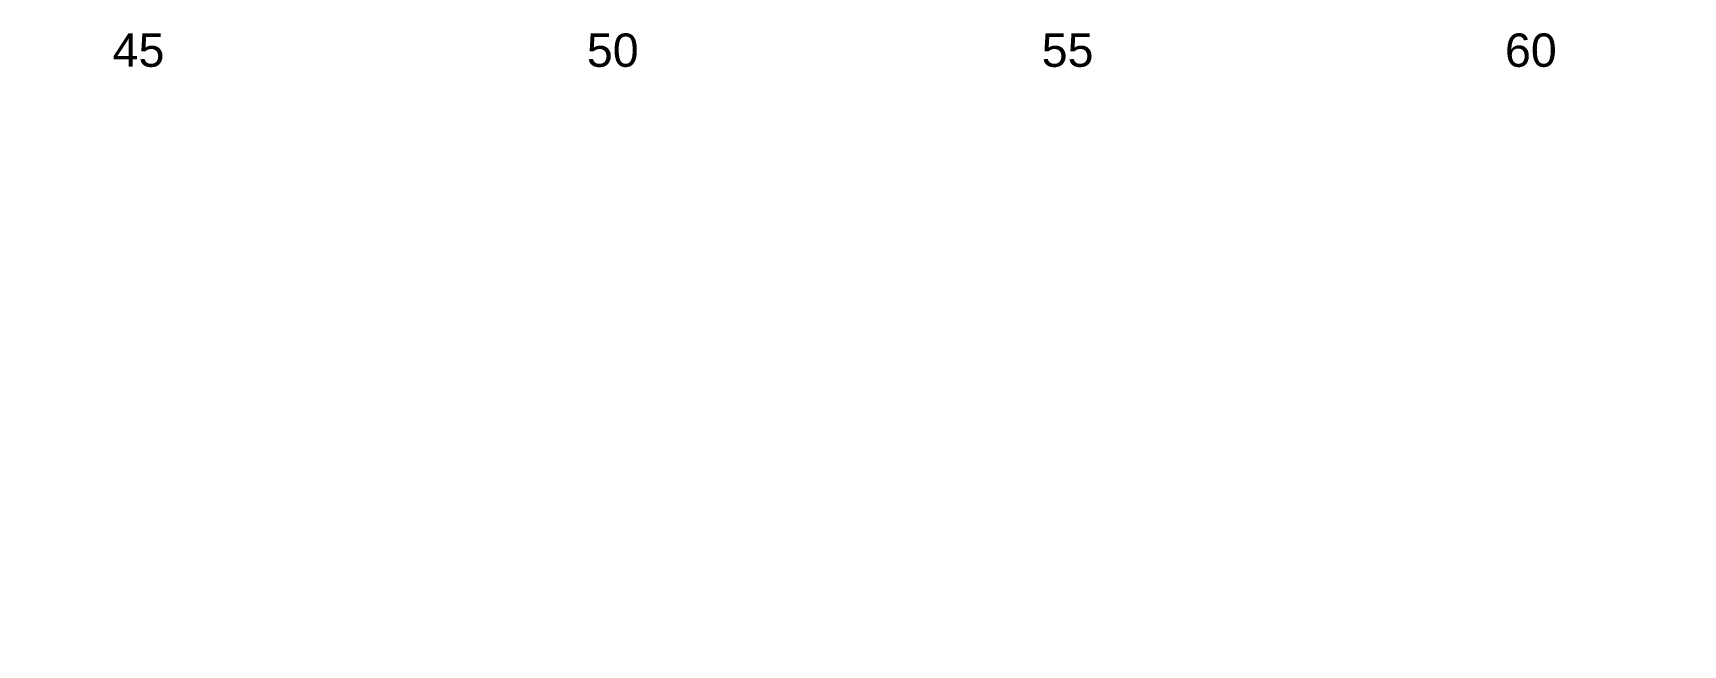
# Model space of a CAD drawing. Extents: x 11249 to 82946, y 15238 to 34763.
# Drawn here: x 42221 to 51125, y 21538 to 24843 of the extents above; entities that cross this region are included whole.
import ezdxf

# ---------------------------------------------------------------- set-up
doc = ezdxf.new("R2010")
doc.units = 0
doc.header["$LTSCALE"] = 250
doc.layers.add('00_Grid', color=1, linetype='CONTINUOUS', lineweight=25)
doc.layers.add('03_Lines_Waterlines', color=7, linetype='CONTINUOUS', lineweight=25)
doc.styles.add('Default', font='arial.ttf')

msp = doc.modelspace()

# ---------------------------------------------------------------- linework, layer by layer
at = {"layer": '03_Lines_Waterlines'}
msp.add_lwpolyline([(34093.7, 21446.5, 0.000019), (29145.2, 21446.5)], format="xyb", dxfattribs=at)

# ---------------------------------------------------------------- texts
at = {"layer": '00_Grid', "char_height": 180, "attachment_point": 7, "style": 'Default'}
for s, insert, width in [('50', (45209.3, 24657.3), 894.13), ('60', (50163.8, 24657.3), 894.13), ('45', (42650.1, 24657.3), 898.043), ('55', (47663.8, 24657.3), 898.043)]:
    msp.add_mtext(s, dxfattribs=dict(at, insert=insert, width=width))

doc.saveas('drawing.dxf')
